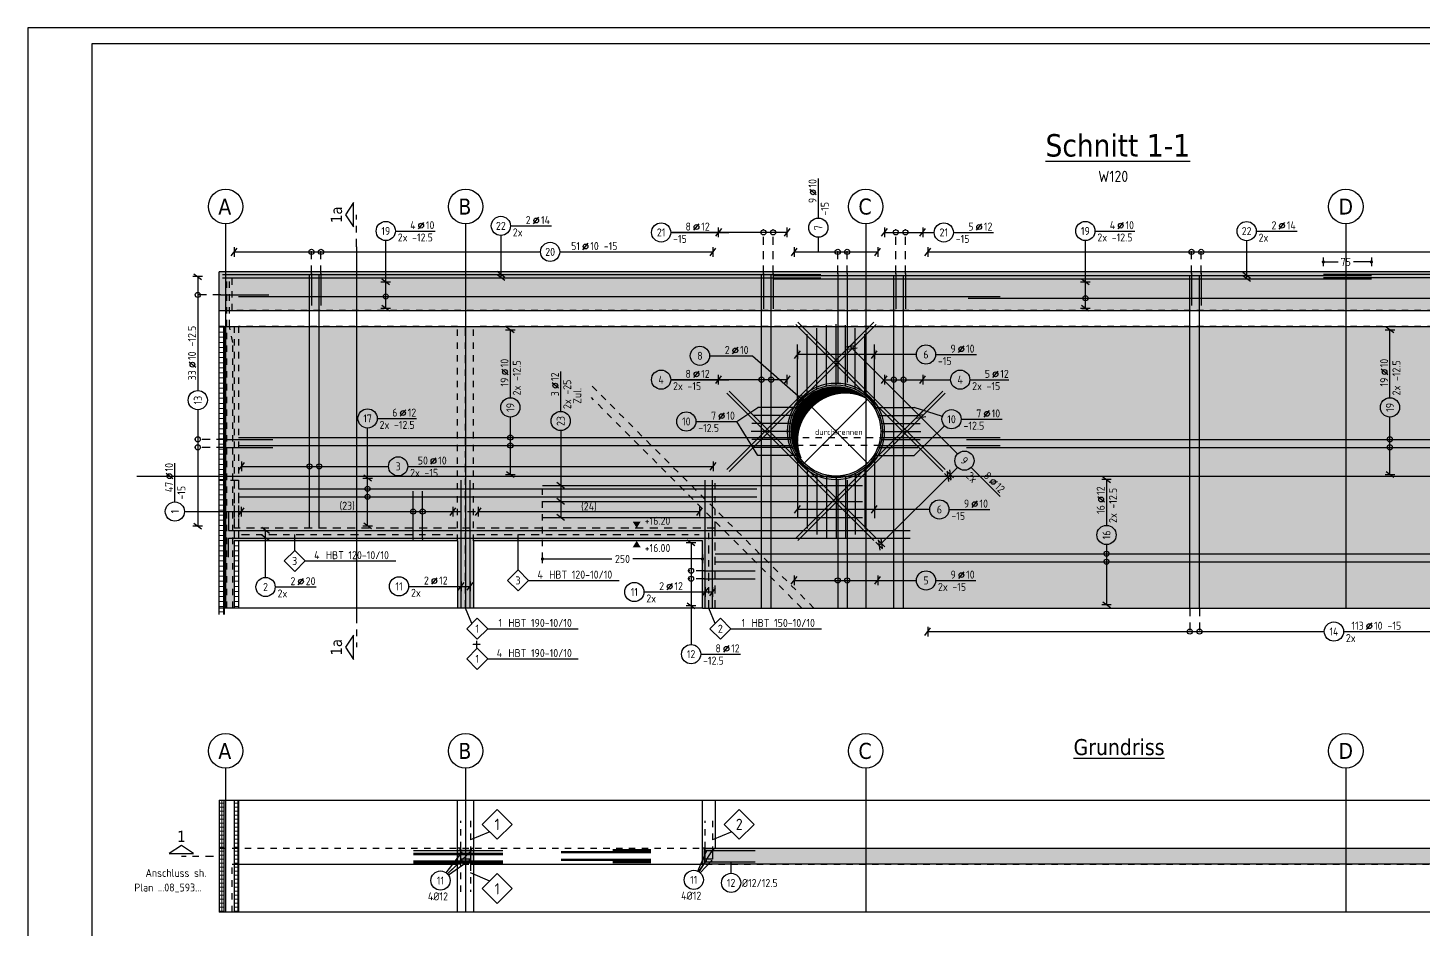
# Model space of a CAD drawing. Extents: x -10 to 76.6, y -8.8 to 49.1.
# Drawn here: x 0 to 21.8, y 27.98 to 42.05 of the extents above; entities that cross this region are included whole.
import ezdxf
from ezdxf.enums import TextEntityAlignment as Align

# ---------------------------------------------------------------- set-up
doc = ezdxf.new("R2010")
doc.units = 0
doc.header["$LTSCALE"] = 0.5
for name, pattern in [('AUSGEZOGEN', [1000.01, 1000, 0.01]), ('DASHDOTSMALL', [1.05, 0.5, -0.25, 0.05, -0.25]), ('DOT', [0.175, 0.05, -0.125]), ('HIDDEN', [0.375, 0.25, -0.125]), ('HIDDEN2', [0.187, 0.125, -0.062]), ('PUNKT', [0.175, 0.05, -0.125]), ('STRICHPUNKT2', [0.55, 0.25, -0.125, 0.05, -0.125]), ('VERDECKT', [0.375, 0.25, -0.125])]:
    doc.linetypes.add(name, pattern=pattern)
for name, color, linetype in [('ACHSEN', 7, 'Continuous'), ('AFU', 7, 'Continuous'), ('BETON', 7, 'Continuous'), ('DRUEBER', 7, 'Continuous'), ('grau_dunkel', 7, 'Continuous'), ('grau_hell', 7, 'Continuous'), ('grau_mittel', 7, 'Continuous'), ('HBT', 7, 'Continuous'), ('HILFE', 7, 'Continuous'), ('koten', 7, 'Continuous'), ('MASSE', 7, 'Continuous'), ('OBJEKT', 7, 'Continuous'), ('RAHMEN', 7, 'Continuous'), ('RND', 7, 'Continuous'), ('SCHATTEN', 7, 'Continuous'), ('SCHNITTE', 7, 'Continuous'), ('SFP_Achsen', 7, 'Continuous'), ('TEXT', 7, 'Continuous'), ('VERDECKT', 7, 'Continuous')]:
    doc.layers.add(name, color=color, linetype=linetype)
doc.layers.add('NOPLOT', color=7, linetype='Continuous', plot=False)
doc.layers.add('zila_01_rb_02_stb-fertig_05_schraff', color=144, linetype='Continuous', lineweight=9)
doc.styles.add('helv', font='tahoma.ttf')
doc.styles.add('txt', font='isocp.shx')
doc.linetypes.add('AFU_50K', pattern='A,0.15,["/",Standard,S=0.2,R=0,X=-0.01,Y=-0.1],0.07,["/",Standard,S=0.2,R=0,X=-0.01,Y=-0.1],0.15', length=0.37)
doc.linetypes.add('AFU_50L', pattern='A,0.75,["/",Standard,S=0.2,R=0,X=-0.01,Y=-0.1],0.07,["/",Standard,S=0.2,R=0,X=-0.01,Y=-0.1],0.75', length=1.57)
doc.dimstyles.new('DOT_I', dxfattribs={"dimscale": 0.5, "dimtxt": 0.25, "dimasz": 0.25, "dimexe": 0.1, "dimexo": 0.3, "dimgap": 0.1, "dimtad": 1, "dimdec": 3, "dimzin": 3, "dimtxsty": 'txt', "dimblk": 'DOT', "dimblk1": 'DOT', "dimblk2": 'DOT', "dimsah": 1, "dimcen": 0.1, "dimse1": 1, "dimse2": 1, "dimazin": 0, "dimtfac": 1, "dimtdec": 4, "dimtix": 1, "dimtmove": 2, "dimatfit": 3, "dimfxl": 0, "dimtvp": 1, "dimtolj": 1, "dimtzin": 0, "dimarcsym": 0})
pattern_1 = [(0, (-75.5257, -4.771756), (2e-17, 0.079375), []), (90, (-75.5257, -4.771756), (-0.079375, 3e-17), [])]

# ---------------------------------------------------------------- blocks, each defined once
blk = doc.blocks.new('DINA0')
at = {"layer": 'RAHMEN'}
for p, q in [((0, 84.1), (0, 0)), ((118.9, 84.1), (0, 84.1))]:
    blk.add_line(p, q, dxfattribs=at)
at = {"layer": 'RAHMEN', "color": 5}
for p, q in [((118.4, 83.6), (2, 83.6)), ((2, 83.6), (2, 0.5))]:
    blk.add_line(p, q, dxfattribs=at)
blk = doc.blocks.new('okrd_o')
at = {"layer": 'koten', "color": 7, "linetype": 'Continuous'}
blk.add_solid([(-0.125, 0.202), (0.125, 0.202), (0, 0)], dxfattribs=at)
at = {"layer": 'koten', "style": 'txt'}
blk.add_attdef('OKRD', (0.25, 0.1), '', height=0.25, dxfattribs=at)
blk = doc.blocks.new('okrd_u')
at = {"layer": 'koten', "color": 7, "linetype": 'Continuous'}
blk.add_solid([(-0.125, -0.202), (0.125, -0.202), (0, 0)], dxfattribs=at)
at = {"layer": 'koten', "style": 'txt'}
blk.add_attdef('OKRD', (0.25, -0.35), '', height=0.25, dxfattribs=at)
blk = doc.blocks.new('SCHN-2')
at = {"layer": 'SCHNITTE', "color": 6, "linetype": 'Continuous'}
blk.add_lwpolyline([(0.378, 0.088), (0, 0.34), (-0.378, 0.088)], close=True, dxfattribs=at)
at = {"layer": 'SCHNITTE', "color": 1, "linetype": 'DASHDOTSMALL', "style": 'helv'}
blk.add_attdef('SCHN-2', text='', height=0.35, dxfattribs=at).set_placement((0, 0.45), align=Align.CENTER)
blk = doc.blocks.new('HBT_LEI')
at = {"layer": 'HBT', "color": 7, "linetype": 'Continuous'}
blk.add_lwpolyline([(-0.33, 0), (0, 0.33), (0.33, 0), (0, -0.33)], close=True, dxfattribs=at)
at = {"layer": 'HBT', "color": 7, "linetype": 'Continuous', "style": 'txt'}
blk.add_attdef('POSH', text='', height=0.25, dxfattribs=at).set_placement((0, -0.126), align=Align.CENTER)
blk.add_attdef('STKH', text='', height=0.25, dxfattribs=at).set_placement((0.776, 0.055), align=Align.RIGHT)
at = {"layer": 'HBT', "style": 'txt'}
for tag, p in [('ARTH', (0.973, 0.055)), ('TEXTH', (0.415, -0.309))]:
    blk.add_attdef(tag, p, '', height=0.25, dxfattribs=at)
blk = doc.blocks.new('RND_LEI')
at = {"layer": 'RND', "color": 7, "linetype": 'Continuous'}
blk.add_line((1.022, 0.066), (1.19, 0.27), dxfattribs=at)
for centre, radius in [((0, 0), 0.3), ((1.106, 0.168), 0.075)]:
    blk.add_circle(centre, radius, dxfattribs=at)
at = {"layer": 'RND', "color": 7, "linetype": 'Continuous', "style": 'txt'}
blk.add_attdef('POSL', text='', height=0.25, dxfattribs=at).set_placement((0, 0), align=Align.MIDDLE)
blk.add_attdef('ANZ', text='', height=0.25, dxfattribs=at).set_placement((0.931, 0.057), align=Align.RIGHT)
for tag, p in [('DUM', (1.253, 0.057)), ('ABSTD', (1.674, 0.057)), ('POSTXT', (0.374, -0.327))]:
    blk.add_attdef(tag, p, '', height=0.25, dxfattribs=at)
blk = doc.blocks.new('lei_gre')
at = {"layer": 'RND', "color": 7, "linetype": 'Continuous'}
for p, q in [((-0.09, -0.12), (0.09, 0.12)), ((0, 0.15), (0, -0.15))]:
    blk.add_line(p, q, dxfattribs=at)
blk = doc.blocks.new('RND_HIN')
at = {"layer": 'RND', "color": 7, "linetype": 'Continuous'}
blk.add_circle((0, 0), 0.3, dxfattribs=at)
at = {"layer": 'RND', "color": 7, "linetype": 'Continuous', "style": 'txt'}
blk.add_attdef('POSI', text='', height=0.25, dxfattribs=at).set_placement((0, 0), align=Align.MIDDLE)
blk = doc.blocks.new('DOT')
at = {"layer": 'MASSE', "color": 7, "linetype": 'Continuous'}
for p, q in [((0, 0), (-1, 0)), ((0, 0.54), (0, -0.54))]:
    blk.add_line(p, q, dxfattribs=at)
at = {"layer": 'MASSE', "color": 7, "linetype": 'Continuous', "const_width": 0.2}
blk.add_lwpolyline([(-0.1, 0, 1), (0.1, 0, 1)], format="xyb", close=True, dxfattribs=at)
blk = doc.blocks.new('*D36')
at = {"layer": 'Defpoints', "color": 0, "linetype": 'AUSGEZOGEN', "transparency": 16777216}
for p in [(20.239, 38.395), (20.239, 38.395), (20.989, 38.395)]:
    blk.add_point(p, dxfattribs=at)
at = {"layer": 'MASSE', "color": 0, "linetype": 'AUSGEZOGEN', "lineweight": -2, "transparency": 16777216}
for p, q in [((20.364, 38.395), (20.468, 38.395)), ((20.864, 38.395), (20.71, 38.395))]:
    blk.add_line(p, q, dxfattribs=at)
at = {"layer": 'MASSE', "color": 0, "linetype": 'AUSGEZOGEN', "lineweight": -2, "transparency": 16777216, "xscale": 0.125, "yscale": 0.125, "zscale": 0.125, "rotation": 180}
blk.add_blockref('DOT', (20.239, 38.395), dxfattribs=at)
at = {"layer": 'MASSE', "color": 0, "linetype": 'AUSGEZOGEN', "lineweight": -2, "transparency": 16777216, "xscale": 0.125, "yscale": 0.125, "zscale": 0.125}
blk.add_blockref('DOT', (20.989, 38.395), dxfattribs=at)
at = {"layer": 'MASSE', "color": 0, "linetype": 'AUSGEZOGEN', "transparency": 16777216, "insert": (20.589, 38.395), "char_height": 0.125, "attachment_point": 5, "style": 'txt'}
blk.add_mtext('\\A1;75', dxfattribs=at)
blk = doc.blocks.new('*D39')
at = {"layer": 'Defpoints', "color": 0, "linetype": 'AUSGEZOGEN', "transparency": 16777216}
for p in [(8.039, 33.756), (8.039, 33.756), (10.539, 33.756)]:
    blk.add_point(p, dxfattribs=at)
at = {"layer": 'MASSE', "color": 0, "linetype": 'AUSGEZOGEN', "lineweight": -2, "transparency": 16777216}
for p, q in [((8.164, 33.756), (9.125, 33.756)), ((10.414, 33.756), (9.453, 33.756))]:
    blk.add_line(p, q, dxfattribs=at)
at = {"layer": 'MASSE', "color": 0, "linetype": 'AUSGEZOGEN', "lineweight": -2, "transparency": 16777216, "xscale": 0.125, "yscale": 0.125, "zscale": 0.125, "rotation": 180}
blk.add_blockref('DOT', (8.039, 33.756), dxfattribs=at)
at = {"layer": 'MASSE', "color": 0, "linetype": 'AUSGEZOGEN', "lineweight": -2, "transparency": 16777216, "xscale": 0.125, "yscale": 0.125, "zscale": 0.125}
blk.add_blockref('DOT', (10.539, 33.756), dxfattribs=at)
at = {"layer": 'MASSE', "color": 0, "linetype": 'AUSGEZOGEN', "transparency": 16777216, "insert": (9.289, 33.756), "char_height": 0.125, "attachment_point": 5, "style": 'txt'}
blk.add_mtext('\\A1;250', dxfattribs=at)

msp = doc.modelspace()

# ---------------------------------------------------------------- hatches: boundary and pattern name
at = {"layer": 'grau_dunkel'}
h = msp.add_hatch(color=21, dxfattribs=at)
h.paths.add_polyline_path([(34.189, 34.239), (34.189, 32.989), (34.389, 32.989), (34.389, 34.039), (36.889, 34.039), (36.889, 34.239)])
h.paths.add_polyline_path([(38.214, 34.239), (37.964, 34.239), (37.964, 34.039), (37.964, 32.989), (38.214, 32.989)])
h.paths.add_polyline_path([(38.214, 37.389), (37.964, 37.389), (37.964, 34.239), (38.214, 34.239)])
h.paths.add_polyline_path([(37.964, 37.639), (38.214, 37.639), (38.214, 38.239), (37.964, 38.239)])
h.paths.add_polyline_path([(6.964, 37.389), (6.714, 37.389), (6.714, 34.239), (6.964, 34.239)])
h.paths.add_polyline_path([(8.039, 34.039), (8.039, 34.239), (6.964, 34.239), (6.964, 34.039)])
h.paths.add_polyline_path([(6.964, 34.039), (6.964, 34.239), (6.714, 34.239), (6.714, 34.039), (6.714, 32.989), (6.964, 32.989)])
h.paths.add_polyline_path([(6.714, 34.039), (6.714, 34.239), (3.289, 34.239), (3.289, 34.039)])
h.paths.add_polyline_path([(10.539, 34.039), (10.539, 32.989), (10.739, 32.989), (10.739, 34.239), (8.039, 34.239), (8.039, 34.039)])
h.paths.add_polyline_path([(3.289, 34.239), (3.224, 34.239), (3.224, 34.039), (3.289, 34.039)])
h.paths.add_polyline_path([(3.224, 34.239), (3.289, 34.239), (3.289, 34.979), (3.224, 34.979)])
h.paths.add_polyline_path([(3.224, 34.979), (3.064, 34.979), (3.064, 32.989), (3.224, 32.989), (3.224, 34.039)])
h.paths.add_polyline_path([(3.224, 37.389), (3.064, 37.389), (3.064, 34.979), (3.224, 34.979)])
h.paths.add_polyline_path([(3.289, 37.389), (3.224, 37.389), (3.224, 34.979), (3.289, 34.979)])
h.paths.add_polyline_path([(2.989, 37.639), (3.189, 37.639), (3.189, 38.239), (2.989, 38.239)])
h.paths.add_polyline_path([(36.889, 34.239), (36.889, 34.039), (37.964, 34.039), (37.964, 34.239)])
at = {"layer": 'grau_hell'}
h = msp.add_hatch(color=9, dxfattribs=at)
h.paths.add_polyline_path([(6.964, 37.389), (6.964, 34.239), (10.739, 34.239), (10.739, 32.989), (34.189, 32.989), (34.189, 34.239), (37.964, 34.239), (37.964, 37.389)])
h.paths.add_polyline_path([(13.324, 35.749, 1), (11.924, 35.749, 1)], flags=16)
h.paths.add_polyline_path([(33.004, 35.749, 1), (31.604, 35.749, 1)], flags=16)
h.paths.add_polyline_path([(6.714, 34.239), (6.714, 37.389), (3.289, 37.389), (3.289, 34.239)])
h.paths.add_polyline_path([(37.964, 37.639), (37.964, 38.239), (3.189, 38.239), (3.189, 37.639)])
at = {"layer": 'grau_mittel'}
h = msp.add_hatch(color=61, dxfattribs=at)
h.paths.add_polyline_path([(6.932, 29.017), (6.932, 28.987), (6.964, 28.987), (6.964, 29.237), (6.932, 29.237), (6.932, 29.207), (6.746, 29.207), (6.746, 29.237), (6.714, 29.237), (6.714, 28.987), (6.746, 28.987), (6.746, 29.017)])
h.paths.add_polyline_path([(34.364, 29.237), (34.364, 29.207), (34.214, 29.207), (34.214, 29.237), (10.714, 29.237), (10.714, 29.207), (10.564, 29.207), (10.564, 29.237), (10.539, 29.237), (10.539, 28.987), (34.389, 28.987), (34.389, 29.237)])
at = {"layer": 'zila_01_rb_02_stb-fertig_05_schraff', "linetype": 'HIDDEN'}
h = msp.add_hatch(dxfattribs=at)
h.set_pattern_fill('ANSI37', color=102, scale=0.025, angle=-45)
h.set_pattern_definition(pattern_1)
h.paths.add_polyline_path([(3.064, 37.389), (2.989, 37.389), (2.989, 34.979), (3.064, 34.979)])
h.paths.add_polyline_path([(3.064, 34.979), (2.989, 34.979), (2.989, 32.989), (3.064, 32.989)])
at = {"layer": 'zila_01_rb_02_stb-fertig_05_schraff', "linetype": 'AUSGEZOGEN'}
h = msp.add_hatch(dxfattribs=at)
h.set_pattern_fill('ANSI37', color=102, scale=0.025, angle=-45)
h.set_pattern_definition(pattern_1)
h.paths.add_polyline_path([(3.064, 32.989), (2.989, 32.989), (2.989, 32.889), (3.064, 32.889)])
h.paths.add_polyline_path([(3.289, 34.039), (3.224, 34.039), (3.224, 32.989), (3.289, 32.989)])
h = msp.add_hatch(dxfattribs=at)
h.set_pattern_fill('ANSI37', color=102, scale=0.5, angle=-45)
h.set_pattern_definition([(0, (-75.59596, -26.93131), (1e-17, 0.0625), []), (90, (-75.59596, -26.93131), (-0.0625, 2e-17), [])])
h.paths.add_polyline_path([(3.064, 29.987), (2.989, 29.987), (2.989, 28.237), (3.064, 28.237)])
h.paths.add_polyline_path([(3.289, 29.987), (3.224, 29.987), (3.224, 28.237), (3.289, 28.237)])

# ---------------------------------------------------------------- linework, layer by layer
at = {"layer": 'ACHSEN', "color": 140, "linetype": 'AUSGEZOGEN'}
for p, q in [((3.089, 38.989), (3.089, 32.989)), ((6.839, 38.989), (6.839, 32.989)), ((13.089, 38.989), (13.089, 32.989)), ((20.589, 38.989), (20.589, 32.989)), ((3.089, 30.487), (3.089, 28.237)), ((6.839, 30.487), (6.839, 28.237)), ((13.089, 30.487), (13.089, 28.237)), ((20.589, 30.487), (20.589, 28.237))]:
    msp.add_line(p, q, dxfattribs=at)
at = {"layer": 'AFU', "color": 8, "linetype": 'AFU_50L'}
for p, q in [((2.989, 37.639), (38.214, 37.639)), ((3.064, 37.389), (38.214, 37.389)), ((10.539, 32.989), (34.389, 32.989))]:
    msp.add_line(p, q, dxfattribs=at)
at = {"layer": 'AFU', "color": 8, "linetype": 'AFU_50K'}
for p, q in [((3.224, 32.989), (3.064, 32.989)), ((6.964, 32.989), (6.714, 32.989))]:
    msp.add_line(p, q, dxfattribs=at)
at = {"layer": 'BETON', "color": 6, "linetype": 'AUSGEZOGEN'}
for p, q in [((38.214, 38.239), (2.989, 38.239)), ((2.989, 32.989), (2.989, 38.239)), ((3.064, 37.389), (2.989, 37.389)), ((3.064, 37.389), (3.064, 32.889)), ((6.714, 34.039), (3.224, 34.039)), ((3.224, 34.039), (3.224, 32.989)), ((3.289, 34.039), (3.289, 32.989)), ((6.714, 34.039), (6.714, 32.989)), ((10.539, 34.039), (6.964, 34.039)), ((6.964, 34.039), (6.964, 32.989)), ((10.539, 32.989), (10.539, 34.039)), ((3.064, 32.989), (2.989, 32.989)), ((2.989, 32.889), (2.989, 32.989)), ((6.714, 32.989), (3.224, 32.989)), ((10.539, 32.989), (6.964, 32.989))]:
    msp.add_line(p, q, dxfattribs=at)
at = {"layer": 'BETON', "color": 6, "linetype": 'AUSGEZOGEN', "lineweight": -2}
msp.add_line((3.289, 29.987), (3.289, 28.237), dxfattribs=at)
for points in [[(2.989, 29.987), (2.989, 28.237)], [(3.064, 28.237), (3.064, 29.987)], [(3.224, 29.987), (3.224, 28.237)], [(6.714, 28.237), (6.714, 29.987)], [(6.964, 29.987), (6.964, 28.237)], [(34.389, 29.987), (34.389, 28.987), (10.539, 28.987), (10.539, 29.987)], [(10.739, 29.987), (10.739, 29.237), (34.189, 29.237), (34.189, 29.987)]]:
    msp.add_lwpolyline(points, dxfattribs=at)
at = {"layer": 'BETON', "color": 6, "linetype": 'AUSGEZOGEN'}
msp.add_circle((12.624, 35.749), 0.7, dxfattribs=at)
at = {"layer": 'DRUEBER', "color": 7, "linetype": 'DOT'}
for p, q in [((3.189, 37.639), (3.189, 38.239)), ((6.714, 37.389), (3.289, 37.389))]:
    msp.add_line(p, q, dxfattribs=at)
at = {"layer": 'DRUEBER', "color": 7, "linetype": 'PUNKT'}
for p, q in [((37.964, 37.639), (3.189, 37.639)), ((3.224, 37.389), (3.224, 34.039)), ((3.224, 37.389), (3.289, 37.389)), ((3.289, 37.389), (3.289, 34.039)), ((6.714, 34.039), (6.714, 37.389)), ((37.964, 37.389), (6.964, 37.389)), ((6.964, 34.039), (6.964, 37.389))]:
    msp.add_line(p, q, dxfattribs=at)
at = {"layer": 'DRUEBER', "color": 102, "linetype": 'PUNKT', "lineweight": -2}
for points in [[(3.189, 28.987), (37.964, 28.987), (37.964, 28.237)], [(3.189, 28.237), (3.189, 28.987)]]:
    msp.add_lwpolyline(points, dxfattribs=at)
at = {"layer": 'HBT', "color": 6, "linetype": 'STRICHPUNKT2'}
for p, q in [((6.839, 32.989), (6.839, 37.389)), ((6.839, 32.989), (6.839, 34.239)), ((10.638, 32.989), (10.638, 34.239)), ((3.339, 34.138), (6.664, 34.138)), ((7.014, 34.138), (10.489, 34.138))]:
    msp.add_line(p, q, dxfattribs=at)
at = {"layer": 'HBT', "color": 7, "linetype": 'AUSGEZOGEN'}
for p, q in [((4.168, 33.89), (4.168, 34.138)), ((7.657, 33.586), (7.657, 34.138)), ((4.333, 33.725), (5.746, 33.725)), ((7.822, 33.421), (9.235, 33.421)), ((6.937, 32.75), (6.839, 32.989)), ((10.736, 32.75), (10.638, 32.989)), ((7.185, 32.667), (8.598, 32.667)), ((10.983, 32.667), (12.396, 32.667)), ((7.185, 32.196), (8.598, 32.196))]:
    msp.add_line(p, q, dxfattribs=at)
at = {"layer": 'HBT', "color": 102, "linetype": 'AUSGEZOGEN'}
for p, q in [((6.746, 29.237), (6.714, 29.237)), ((6.932, 29.237), (6.964, 29.237)), ((10.564, 29.237), (10.539, 29.237)), ((10.714, 29.237), (10.739, 29.237)), ((6.746, 28.987), (6.714, 28.987)), ((6.932, 28.987), (6.964, 28.987))]:
    msp.add_line(p, q, dxfattribs=at)
at = {"layer": 'HBT', "color": 1, "linetype": 'HIDDEN2'}
for points in [[(6.762, 29.207), (6.762, 29.237), (6.762, 29.667)], [(6.916, 29.667), (6.916, 29.237), (6.916, 29.207)], [(10.58, 29.207), (10.58, 29.237), (10.58, 29.667)], [(10.698, 29.667), (10.698, 29.237), (10.698, 29.207)], [(6.762, 28.557), (6.762, 28.987), (6.762, 29.017)], [(6.916, 29.017), (6.916, 28.987), (6.916, 28.557)]]:
    msp.add_lwpolyline(points, dxfattribs=at)
at = {"layer": 'HBT', "color": 1, "linetype": 'Continuous'}
for points in [[(7.098, 29.611), (7.331, 29.844), (7.565, 29.611), (7.331, 29.378)], [(10.88, 29.611), (11.113, 29.844), (11.347, 29.611), (11.113, 29.378)], [(7.098, 28.61), (7.331, 28.376), (7.565, 28.61), (7.331, 28.843)]]:
    msp.add_lwpolyline(points, close=True, dxfattribs=at)
at = {"layer": 'HBT', "color": 102, "linetype": 'AUSGEZOGEN'}
for points in [[(6.746, 29.237), (6.746, 29.207), (6.932, 29.207), (6.932, 29.237)], [(10.564, 29.237), (10.564, 29.207), (10.714, 29.207), (10.714, 29.237)], [(6.932, 28.987), (6.932, 29.017), (6.746, 29.017), (6.746, 28.987)]]:
    msp.add_lwpolyline(points, dxfattribs=at)
at = {"layer": 'HBT', "color": 1, "linetype": 'AUSGEZOGEN'}
for points in [[(6.916, 29.207), (6.916, 29.067), (6.762, 29.067), (6.762, 29.207)], [(6.762, 29.017), (6.762, 29.157), (6.916, 29.157), (6.916, 29.017)], [(10.698, 29.207), (10.698, 29.067), (10.58, 29.067), (10.58, 29.207)]]:
    msp.add_lwpolyline(points, dxfattribs=at)
at = {"layer": 'HILFE', "color": 102, "linetype": 'DOT'}
for p, q in [((8.039, 33.756), (8.039, 34.903)), ((10.739, 34.239), (10.739, 35.02))]:
    msp.add_line(p, q, dxfattribs=at)
at = {"layer": 'HILFE', "color": 102, "linetype": 'AUSGEZOGEN'}
for p, q in [((7.215, 29.494), (6.916, 29.367)), ((10.997, 29.494), (10.698, 29.367)), ((7.215, 28.726), (6.916, 28.854))]:
    msp.add_line(p, q, dxfattribs=at)
at = {"layer": 'NOPLOT', "color": 191, "linetype": 'AUSGEZOGEN'}
for p, q in [((5.132, 38.632), (5.132, 32.877)), ((12.129, 35.254), (13.119, 36.244)), ((12.129, 36.244), (13.119, 35.254)), ((1.704, 35.049), (39.37, 35.049)), ((2.989, 29.987), (38.214, 29.987)), ((6.025, 29.202), (7.422, 29.202)), ((6.025, 29.162), (7.422, 29.162)), ((6.025, 29.142), (7.422, 29.142)), ((6.025, 29.042), (7.422, 29.042)), ((6.025, 29.022), (7.422, 29.022)), ((6.025, 29.012), (7.422, 29.012)), ((38.214, 28.237), (2.989, 28.237))]:
    msp.add_line(p, q, dxfattribs=at)
at = {"layer": 'NOPLOT', "color": 191, "linetype": 'Continuous'}
for p, q in [((9.73, 29.212), (9.14, 29.212)), ((9.73, 29.18), (8.329, 29.18)), ((9.73, 29.164), (8.329, 29.164)), ((9.73, 29.06), (8.329, 29.06)), ((9.73, 29.044), (8.329, 29.044)), ((9.73, 29.2), (9.14, 29.2)), ((9.73, 29.024), (9.14, 29.024)), ((9.73, 29.012), (9.14, 29.012))]:
    msp.add_line(p, q, dxfattribs=at)
msp.add_circle((12.624, 35.749), 0.725, dxfattribs=at)
at = {"layer": 'OBJEKT', "color": 7, "linetype": 'HIDDEN2'}
msp.add_line((2.989, 29.237), (10.739, 29.237), dxfattribs=at)
at = {"layer": 'OBJEKT', "color": 7, "linetype": 'AUSGEZOGEN'}
for p, q in [((3.289, 28.987), (6.714, 28.987)), ((6.964, 28.987), (10.539, 28.987))]:
    msp.add_line(p, q, dxfattribs=at)
at = {"layer": 'RND', "color": 7, "linetype": 'AUSGEZOGEN'}
for p, q in [((12.349, 39.08), (12.349, 39.699)), ((5.741, 38.878), (6.364, 38.878)), ((7.539, 38.958), (8.179, 38.958)), ((10.789, 38.856), (10.043, 38.856)), ((10.043, 38.856), (10.949, 38.856)), ((11.86, 38.856), (10.789, 38.856)), ((13.383, 38.856), (13.979, 38.856)), ((13.979, 38.856), (14.159, 38.856)), ((14.459, 38.856), (15.087, 38.856)), ((16.671, 38.878), (17.294, 38.878)), ((19.19, 38.876), (19.83, 38.876)), ((5.591, 38.083), (5.591, 38.728)), ((12.349, 38.552), (12.349, 38.78)), ((16.521, 38.083), (16.521, 38.728)), ((3.222, 38.552), (8.009, 38.552)), ((8.309, 38.552), (10.702, 38.552)), ((11.973, 38.552), (13.277, 38.552)), ((14.06, 38.552), (25.925, 38.552)), ((2.654, 38.166), (2.654, 36.387)), ((5.591, 37.671), (5.591, 38.083)), ((16.521, 37.671), (16.521, 38.083)), ((7.537, 36.273), (7.537, 37.332)), ((21.279, 36.273), (21.279, 37.332)), ((10.649, 36.929), (11.321, 36.929)), ((14.18, 36.949), (14.82, 36.949)), ((8.324, 36.06), (8.324, 36.682)), ((10.788, 36.556), (10.042, 36.556)), ((10.042, 36.556), (10.949, 36.556)), ((11.86, 36.556), (10.788, 36.556)), ((13.38, 36.556), (13.98, 36.556)), ((13.98, 36.556), (14.415, 36.556)), ((14.715, 36.556), (15.325, 36.556)), ((2.654, 36.087), (2.654, 34.27)), ((7.537, 35.073), (7.537, 35.973)), ((21.279, 35.073), (21.279, 35.973)), ((5.307, 35.018), (5.307, 35.801)), ((5.457, 35.951), (6.07, 35.951)), ((10.436, 35.903), (11.076, 35.903)), ((14.58, 35.938), (15.22, 35.938)), ((2.296, 34.646), (2.296, 35.252)), ((3.339, 35.202), (5.634, 35.202)), ((5.934, 35.202), (10.706, 35.202)), ((14.737, 35.185), (15.189, 34.733)), ((5.307, 34.272), (5.307, 35.018)), ((16.851, 34.995), (16.851, 34.281)), ((2.446, 34.496), (3.334, 34.496)), ((3.334, 34.496), (6.641, 34.496)), ((7.036, 34.496), (10.494, 34.496)), ((14.39, 34.529), (15.03, 34.529)), ((10.361, 34.009), (10.361, 33.026)), ((16.851, 33.981), (16.851, 33.041)), ((11.971, 33.42), (13.276, 33.42)), ((13.276, 33.42), (13.881, 33.42)), ((14.181, 33.42), (14.809, 33.42)), ((3.863, 33.318), (4.503, 33.318)), ((5.948, 33.328), (6.588, 33.328)), ((9.624, 33.24), (10.264, 33.24)), ((10.361, 33.026), (10.361, 32.419)), ((14.058, 32.622), (20.254, 32.622)), ((20.554, 32.622), (30.875, 32.622)), ((10.511, 32.269), (11.131, 32.269))]:
    msp.add_line(p, q, dxfattribs=at)
at = {"layer": 'RND', "color": 102, "linetype": 'AUSGEZOGEN'}
for p, q in [((7.389, 38.808), (7.389, 38.149)), ((19.04, 38.726), (19.04, 38.133)), ((14.525, 35.397), (12.843, 37.079)), ((11.321, 36.929), (12.076, 36.268)), ((13.88, 36.949), (12.024, 36.949)), ((11.076, 35.903), (11.403, 36.124)), ((14.287, 35.983), (13.844, 36.124)), ((8.324, 35.76), (8.324, 34.403)), ((11.403, 35.374), (11.076, 35.903)), ((14.322, 35.834), (13.844, 35.374)), ((14.525, 35.185), (13.298, 33.965)), ((14.09, 34.529), (12.024, 34.529)), ((3.713, 33.468), (3.713, 34.201)), ((6.588, 33.328), (6.909, 33.328)), ((10.264, 33.24), (10.698, 33.24)), ((6.537, 28.853), (6.778, 29.172)), ((6.554, 28.838), (6.899, 29.172)), ((6.555, 28.837), (6.778, 29.052)), ((6.569, 28.82), (6.899, 29.052)), ((10.464, 28.881), (10.597, 29.183)), ((10.484, 28.871), (10.681, 29.183)), ((10.485, 28.87), (10.597, 29.043)), ((10.505, 28.854), (10.681, 29.043)), ((10.986, 28.847), (10.986, 29.027))]:
    msp.add_line(p, q, dxfattribs=at)
at = {"layer": 'RND', "color": 102, "linetype": 'VERDECKT'}
for p, q in [((11.491, 38.214), (11.491, 38.906)), ((11.641, 38.214), (11.641, 38.906)), ((13.559, 38.214), (13.559, 38.906)), ((13.709, 38.214), (13.709, 38.906)), ((4.429, 38.214), (4.429, 38.602)), ((4.579, 38.214), (4.579, 38.602)), ((12.651, 38.214), (12.651, 38.602)), ((12.801, 38.214), (12.801, 38.602)), ((18.18, 38.214), (18.18, 38.602)), ((18.33, 38.214), (18.33, 38.602)), ((3.014, 37.879), (2.604, 37.879)), ((3.074, 35.624), (2.604, 35.624)), ((3.074, 35.499), (2.604, 35.499)), ((10.564, 33.571), (10.311, 33.571)), ((10.564, 33.446), (10.311, 33.446)), ((18.152, 32.989), (18.152, 32.572)), ((18.302, 32.989), (18.302, 32.572))]:
    msp.add_line(p, q, dxfattribs=at)
at = {"layer": 'RND', "color": 7, "linetype": 'VERDECKT'}
msp.add_line((6.641, 34.496), (7.036, 34.496), dxfattribs=at)
at = {"layer": 'RND', "color": 1, "linetype": 'AUSGEZOGEN'}
for points in [[(3.039, 38.199), (12.389, 38.199)], [(3.039, 38.149), (12.389, 38.149)], [(4.401, 34.239), (4.401, 38.189)], [(4.429, 38.214), (4.429, 37.714)], [(4.551, 34.239), (4.551, 38.189)], [(4.579, 38.214), (4.579, 37.714)], [(11.463, 32.989), (11.463, 38.189)], [(11.491, 38.214), (11.491, 37.664)], [(11.613, 32.989), (11.613, 38.189)], [(11.639, 38.183), (20.989, 38.183)], [(11.641, 38.214), (11.641, 37.664)], [(12.651, 38.214), (12.651, 36.514)], [(12.801, 38.214), (12.801, 36.514)], [(13.53, 32.989), (13.53, 38.189)], [(13.559, 38.214), (13.559, 37.664)], [(13.68, 32.989), (13.68, 38.189)], [(13.709, 38.214), (13.709, 37.664)], [(18.152, 32.989), (18.152, 38.189)], [(18.18, 38.214), (18.18, 37.714)], [(18.302, 32.989), (18.302, 38.189)], [(18.33, 38.214), (18.33, 37.714)], [(29.589, 38.199), (20.239, 38.199)], [(29.589, 38.149), (20.239, 38.149)], [(11.639, 38.133), (20.989, 38.133)], [(3.014, 37.879), (3.764, 37.879)], [(3.289, 37.855), (15.189, 37.855)], [(14.689, 37.828), (26.589, 37.828)], [(10.92, 35.155), (13.218, 37.453)], [(10.955, 35.12), (13.253, 37.418)], [(11.995, 37.418), (14.293, 35.12)], [(12.03, 37.453), (14.328, 35.155)], [(12.324, 36.409), (12.324, 37.359)], [(12.474, 36.458), (12.474, 37.408)], [(12.625, 36.474), (12.625, 37.424)], [(12.774, 36.458), (12.774, 37.408)], [(12.924, 36.409), (12.924, 37.359)], [(12.024, 36.157), (12.024, 37.107)], [(12.174, 36.318), (12.174, 37.268)], [(13.074, 36.317), (13.074, 37.267)], [(13.224, 36.155), (13.224, 37.105)], [(10.92, 36.343), (13.218, 34.045)], [(10.955, 36.378), (13.253, 34.08)], [(11.995, 34.08), (14.293, 36.378)], [(12.03, 34.045), (14.328, 36.343)], [(11.943, 35.999), (11.343, 35.999)], [(12.003, 36.124), (11.403, 36.124)], [(13.244, 36.124), (13.844, 36.124)], [(13.304, 35.999), (13.904, 35.999)], [(11.899, 35.749), (11.299, 35.749)], [(11.91, 35.874), (11.31, 35.874)], [(13.338, 35.874), (13.938, 35.874)], [(13.349, 35.749), (13.949, 35.749)], [(3.074, 35.624), (3.824, 35.624)], [(3.289, 35.651), (11.906, 35.651)], [(11.91, 35.624), (11.31, 35.624)], [(13.338, 35.624), (13.938, 35.624)], [(13.342, 35.651), (15.189, 35.651)], [(14.664, 35.624), (26.564, 35.624)], [(3.074, 35.499), (3.824, 35.499)], [(3.289, 35.526), (11.934, 35.526)], [(11.943, 35.499), (11.343, 35.499)], [(12.003, 35.374), (11.403, 35.374)], [(12.024, 35.341), (12.024, 34.391)], [(13.224, 35.343), (13.224, 34.393)], [(13.244, 35.374), (13.844, 35.374)], [(13.304, 35.499), (13.904, 35.499)], [(13.314, 35.526), (15.189, 35.526)], [(14.664, 35.499), (26.564, 35.499)], [(12.174, 35.18), (12.174, 34.23)], [(13.074, 35.181), (13.074, 34.231)], [(6.769, 32.989), (6.769, 34.989)], [(6.909, 32.989), (6.909, 34.989)], [(8.039, 34.903), (13.039, 34.903)], [(10.583, 32.989), (10.583, 34.989)], [(10.698, 32.989), (10.698, 34.989)], [(12.324, 35.089), (12.324, 34.139)], [(12.474, 35.04), (12.474, 34.09)], [(12.625, 35.024), (12.625, 34.074)], [(12.651, 34.989), (12.651, 32.989)], [(12.774, 35.04), (12.774, 34.09)], [(12.801, 34.989), (12.801, 32.989)], [(12.924, 35.089), (12.924, 34.139)], [(3.289, 34.851), (11.389, 34.851)], [(3.289, 34.726), (11.389, 34.726)], [(6.017, 34.064), (6.017, 34.814)], [(6.167, 34.064), (6.167, 34.814)], [(3.133, 34.501), (3.133, 34.201), (13.783, 34.201)], [(8.039, 34.653), (13.039, 34.653)], [(8.039, 34.403), (13.039, 34.403)], [(3.133, 33.782), (3.133, 34.082), (13.783, 34.082)], [(10.739, 33.838), (22.739, 33.838)], [(10.564, 33.571), (11.364, 33.571)], [(10.739, 33.713), (22.739, 33.713)], [(10.564, 33.446), (11.364, 33.446)], [(11.364, 29.197), (10.564, 29.197), (10.564, 29.027), (11.364, 29.027)]]:
    msp.add_lwpolyline(points, dxfattribs=at)
at = {"layer": 'RND', "color": 1, "linetype": 'HIDDEN2'}
for points in [[(3.106, 32.989), (3.106, 38.189)], [(3.199, 32.989), (3.199, 37.139), (3.149, 37.389), (3.149, 38.189)], [(12.28, 32.989), (8.803, 36.466)], [(12.089, 32.989), (8.803, 36.275)]]:
    msp.add_lwpolyline(points, dxfattribs=at)
at = {"layer": 'RND', "color": 7, "linetype": 'AUSGEZOGEN', "const_width": 0.0125}
for points in [[(4.429, 38.22, 1), (4.429, 38.208, 1)], [(4.579, 38.22, 1), (4.579, 38.208, 1)], [(11.491, 38.22, 1), (11.491, 38.208, 1)], [(11.641, 38.22, 1), (11.641, 38.208, 1)], [(12.651, 38.22, 1), (12.651, 38.208, 1)], [(12.801, 38.22, 1), (12.801, 38.208, 1)], [(13.559, 38.22, 1), (13.559, 38.208, 1)], [(13.709, 38.22, 1), (13.709, 38.208, 1)], [(18.18, 38.22, 1), (18.18, 38.208, 1)], [(18.33, 38.22, 1), (18.33, 38.208, 1)], [(3.014, 37.885, 1), (3.014, 37.873, 1)], [(12.324, 36.403, -1), (12.324, 36.416, -1)], [(12.474, 36.452, -1), (12.474, 36.465, -1)], [(12.625, 36.468, -1), (12.625, 36.48, -1)], [(12.774, 36.452, -1), (12.774, 36.465, -1)], [(12.924, 36.403, -1), (12.924, 36.415, -1)], [(12.174, 36.312, -1), (12.174, 36.324, -1)], [(13.074, 36.311, -1), (13.074, 36.323, -1)], [(11.943, 35.993, 1), (11.943, 36.005, 1)], [(12.003, 36.118, 1), (12.003, 36.13, 1)], [(12.024, 36.15, -1), (12.024, 36.163, -1)], [(13.224, 36.149, -1), (13.224, 36.162, -1)], [(13.244, 36.118, -1), (13.244, 36.13, -1)], [(13.304, 35.993, -1), (13.304, 36.005, -1)], [(11.899, 35.743, 1), (11.899, 35.755, 1)], [(11.91, 35.868, 1), (11.91, 35.88, 1)], [(13.338, 35.868, -1), (13.338, 35.88, -1)], [(13.349, 35.743, -1), (13.349, 35.755, -1)], [(3.074, 35.63, 1), (3.074, 35.618, 1)], [(11.91, 35.63, -1), (11.91, 35.618, -1)], [(13.338, 35.63, 1), (13.338, 35.618, 1)], [(3.074, 35.505, 1), (3.074, 35.493, 1)], [(11.943, 35.505, -1), (11.943, 35.493, -1)], [(12.003, 35.38, -1), (12.003, 35.368, -1)], [(12.024, 35.348, 1), (12.024, 35.335, 1)], [(13.224, 35.349, 1), (13.224, 35.337, 1)], [(13.244, 35.38, 1), (13.244, 35.368, 1)], [(13.304, 35.505, 1), (13.304, 35.493, 1)], [(12.174, 35.187, 1), (12.174, 35.174, 1)], [(12.324, 35.095, 1), (12.324, 35.083, 1)], [(12.924, 35.096, 1), (12.924, 35.083, 1)], [(13.074, 35.187, 1), (13.074, 35.175, 1)], [(12.474, 35.046, 1), (12.474, 35.033, 1)], [(12.625, 35.03, 1), (12.625, 35.018, 1)], [(12.774, 35.046, 1), (12.774, 35.034, 1)], [(6.017, 34.07, 1), (6.017, 34.058, 1)], [(6.167, 34.07, 1), (6.167, 34.058, 1)], [(10.564, 33.577, 1), (10.564, 33.565, 1)], [(10.564, 33.452, 1), (10.564, 33.44, 1)], [(6.772, 29.172, 1), (6.784, 29.172, 1)], [(6.772, 29.052, 1), (6.784, 29.052, 1)], [(6.892, 29.172, 1), (6.905, 29.172, 1)], [(6.892, 29.052, 1), (6.905, 29.052, 1)], [(10.591, 29.183, 1), (10.603, 29.183, 1)], [(10.591, 29.043, 1), (10.603, 29.043, 1)], [(10.675, 29.183, 1), (10.688, 29.183, 1)], [(10.675, 29.043, 1), (10.688, 29.043, 1)]]:
    msp.add_lwpolyline(points, format="xyb", close=True, dxfattribs=at)
at = {"layer": 'RND', "color": 1, "linetype": 'DOT'}
for points in [[(11.906, 35.651), (13.342, 35.651)], [(13.314, 35.526), (11.934, 35.526)]]:
    msp.add_lwpolyline(points, dxfattribs=at)
at = {"layer": 'RND', "color": 7, "linetype": 'AUSGEZOGEN'}
for centre in [(11.491, 38.856), (11.641, 38.856), (13.559, 38.856), (13.709, 38.856), (4.429, 38.552), (4.579, 38.552), (12.651, 38.552), (12.801, 38.552), (18.18, 38.552), (18.33, 38.552), (2.654, 37.879), (5.591, 37.855), (16.521, 37.828), (11.463, 36.556), (11.613, 36.556), (13.53, 36.556), (13.68, 36.556), (12.076, 36.268), (2.654, 35.624), (2.654, 35.499), (7.537, 35.651), (7.537, 35.526), (21.279, 35.624), (21.279, 35.499), (4.401, 35.202), (4.551, 35.202), (5.307, 34.851), (5.307, 34.726), (6.017, 34.496), (6.167, 34.496), (16.851, 33.838), (10.361, 33.571), (16.851, 33.713), (10.361, 33.446), (12.651, 33.42), (12.801, 33.42), (18.152, 32.622), (18.302, 32.622)]:
    msp.add_circle(centre, 0.04, dxfattribs=at)
at = {"layer": 'RND', "color": 1, "linetype": 'AUSGEZOGEN'}
msp.add_circle((12.624, 35.749), 0.755, dxfattribs=at)
at = {"layer": 'SCHATTEN', "color": 1, "linetype": 'AUSGEZOGEN'}
msp.add_lwpolyline([(13.119, 36.244, 0, 0, 0), (13.119, 36.244, 0, 0.0228, 0), (13.043, 36.295, 0.0228, 0.0453, 0), (12.963, 36.336, 0.0453, 0.067, 0), (12.879, 36.365, 0.067, 0.0875, 0), (12.794, 36.383, 0.0875, 0.107, 0), (12.708, 36.39, 0.107, 0.124, 0), (12.624, 36.387, 0.124, 0.139, 0), (12.542, 36.374, 0.139, 0.152, 0), (12.462, 36.352, 0.152, 0.162, 0), (12.387, 36.321, 0.162, 0.169, 0), (12.316, 36.282, 0.169, 0.174, 0), (12.251, 36.236, 0.174, 0.175, 0), (12.191, 36.182, 0.175, 0.174, 0), (12.137, 36.122, 0.174, 0.169, 0), (12.091, 36.057, 0.169, 0.162, 0), (12.052, 35.986, 0.162, 0.152, 0), (12.021, 35.911, 0.152, 0.139, 0), (11.999, 35.831, 0.139, 0.124, 0), (11.986, 35.749, 0.124, 0.107, 0), (11.983, 35.665, 0.107, 0.0875, 0), (11.99, 35.579, 0.0875, 0.067, 0), (12.008, 35.494, 0.067, 0.0453, 0), (12.037, 35.41, 0.0453, 0.0228, 0), (12.078, 35.33, 0.0228, 0, 0)], format="xyseb", dxfattribs=at)
at = {"layer": 'SCHNITTE', "color": 6, "linetype": 'STRICHPUNKT2'}
for p, q in [((5.132, 38.632), (5.132, 39.132)), ((5.132, 32.877), (5.132, 32.377)), ((2.898, 29.11), (2.398, 29.11))]:
    msp.add_line(p, q, dxfattribs=at)
at = {"layer": 'SFP_Achsen', "color": 7, "linetype": 'AUSGEZOGEN'}
for centre in [(3.089, 39.26), (6.839, 39.26), (13.089, 39.26), (20.589, 39.26), (3.089, 30.758), (6.839, 30.758), (13.089, 30.758), (20.589, 30.758)]:
    msp.add_circle(centre, 0.27, dxfattribs=at)
at = {"layer": 'VERDECKT', "color": 7, "linetype": 'HIDDEN'}
msp.add_line((3.289, 34.979), (2.989, 34.979), dxfattribs=at)
at = {"layer": 'VERDECKT', "color": 7, "linetype": 'VERDECKT'}
for p, q in [((3.224, 34.979), (3.224, 34.239)), ((3.289, 34.979), (3.289, 34.239)), ((10.739, 34.239), (3.224, 34.239)), ((10.739, 32.989), (10.739, 34.239))]:
    msp.add_line(p, q, dxfattribs=at)

# ---------------------------------------------------------------- block references
at = {"xscale": 0.5, "yscale": 0.5, "zscale": 0.5}
msp.add_blockref('DINA0', (0, 0), dxfattribs=at)
at = {"layer": 'HBT', "color": 7, "linetype": 'AUSGEZOGEN', "xscale": 0.5, "yscale": 0.5, "zscale": 0.5}
for p, values in [((4.168, 33.725), {'POSH': '3', 'STKH': '4', 'ARTH': 'HBT 120-10/10'}), ((7.657, 33.421), {'POSH': '3', 'STKH': '4', 'ARTH': 'HBT 120-10/10'}), ((7.02, 32.667), {'POSH': '1', 'STKH': '1', 'ARTH': 'HBT 190-10/10'}), ((10.818, 32.667), {'POSH': '2', 'STKH': '1', 'ARTH': 'HBT 150-10/10'}), ((7.02, 32.196), {'POSH': '1', 'STKH': '4', 'ARTH': 'HBT 190-10/10'})]:
    msp.add_blockref('HBT_LEI', p, dxfattribs=at).add_auto_attribs(values)
at = {"layer": 'koten', "color": 7, "linetype": 'AUSGEZOGEN', "xscale": 0.5, "yscale": 0.5, "zscale": 0.5}
for name, p, values in [('okrd_o', (9.511, 34.239), {'OKRD': '+16.20'}), ('okrd_u', (9.511, 34.039), {'OKRD': '+16.00'})]:
    msp.add_blockref(name, p, dxfattribs=at).add_auto_attribs(values)
at = {"layer": 'RND', "color": 7, "linetype": 'AUSGEZOGEN', "xscale": 0.5, "yscale": 0.5, "zscale": 0.5}
for p, rotation, values in [((12.349, 38.93), 90, {'POSL': '7', 'DUM': '10', 'ANZ': '9', 'POSTXT': '-15'}), ((2.654, 36.237), 90, {'POSL': '13', 'DUM': '10', 'ANZ': '33', 'ABSTD': '-12.5'}), ((7.537, 36.123), 90, {'POSL': '19', 'DUM': '10', 'ANZ': '19', 'POSTXT': '2x -12.5'}), ((21.279, 36.123), 90, {'POSL': '19', 'DUM': '10', 'ANZ': '19', 'POSTXT': '2x -12.5'}), ((8.324, 35.91), 90, {'POSL': '23', 'DUM': '12', 'ANZ': '3', 'POSTXT': '2x -25'}), ((14.631, 35.291), 315.0000000000003, {'POSL': '9', 'DUM': '12', 'ANZ': '8', 'POSTXT': '2x'}), ((2.296, 34.496), 90, {'POSL': '1', 'DUM': '10', 'ANZ': '47', 'POSTXT': '-15'}), ((16.851, 34.131), 90, {'POSL': '16', 'DUM': '12', 'ANZ': '16', 'POSTXT': '2x -12.5'})]:
    msp.add_blockref('RND_LEI', p, dxfattribs=dict(at, rotation=rotation)).add_auto_attribs(values)
for name, p, values in [('RND_LEI', (5.591, 38.878), {'POSL': '19', 'DUM': '10', 'ANZ': '4', 'POSTXT': '2x -12.5'}), ('RND_LEI', (7.389, 38.958), {'POSL': '22', 'DUM': '14', 'ANZ': '2', 'POSTXT': '2x'}), ('RND_LEI', (16.521, 38.878), {'POSL': '19', 'DUM': '10', 'ANZ': '4', 'POSTXT': '2x -12.5'}), ('RND_LEI', (19.04, 38.876), {'POSL': '22', 'DUM': '14', 'ANZ': '2', 'POSTXT': '2x'}), ('RND_LEI', (9.893, 38.856), {'POSL': '21', 'DUM': '12', 'ANZ': '8', 'POSTXT': '-15'}), ('RND_LEI', (14.309, 38.856), {'POSL': '21', 'DUM': '12', 'ANZ': '5', 'POSTXT': '-15 '}), ('RND_LEI', (8.159, 38.552), {'POSL': '20', 'DUM': '10', 'ANZ': '51', 'ABSTD': '-15'}), ('RND_LEI', (10.499, 36.929), {'POSL': '8', 'DUM': '10', 'ANZ': '2'}), ('RND_LEI', (14.03, 36.949), {'POSL': '6', 'DUM': '10', 'ANZ': '9', 'POSTXT': '-15'}), ('RND_LEI', (9.892, 36.556), {'POSL': '4', 'DUM': '12', 'ANZ': '8', 'POSTXT': '2x -15'}), ('RND_LEI', (14.565, 36.556), {'POSL': '4', 'DUM': '12', 'ANZ': '5', 'POSTXT': '2x -15'}), ('RND_LEI', (5.307, 35.951), {'POSL': '17', 'DUM': '12', 'ANZ': '6', 'POSTXT': '2x -12.5'}), ('RND_LEI', (10.286, 35.903), {'POSL': '10', 'DUM': '10', 'ANZ': '7', 'POSTXT': '-12.5'}), ('RND_LEI', (14.43, 35.938), {'POSL': '10', 'DUM': '10', 'ANZ': '7', 'POSTXT': '-12.5'}), ('RND_LEI', (5.784, 35.202), {'POSL': '3', 'DUM': '10', 'ANZ': '50', 'POSTXT': '2x -15'}), ('RND_LEI', (14.24, 34.529), {'POSL': '6', 'DUM': '10', 'ANZ': '9', 'POSTXT': '-15'}), ('RND_LEI', (14.031, 33.42), {'POSL': '5', 'DUM': '10', 'ANZ': '9', 'POSTXT': '2x -15'}), ('RND_LEI', (3.713, 33.318), {'POSL': '2', 'DUM': '20', 'ANZ': '2', 'POSTXT': '2x'}), ('RND_LEI', (5.798, 33.328), {'POSL': '11', 'DUM': '12', 'ANZ': '2', 'POSTXT': '2x'}), ('RND_LEI', (9.474, 33.24), {'POSL': '11', 'DUM': '12', 'ANZ': '2', 'POSTXT': '2x'}), ('RND_LEI', (20.404, 32.622), {'POSL': '14', 'DUM': '10', 'ANZ': '113', 'ABSTD': '-15', 'POSTXT': '2x'}), ('RND_LEI', (10.361, 32.269), {'POSL': '12', 'DUM': '12', 'ANZ': '8', 'POSTXT': '-12.5'}), ('RND_HIN', (6.446, 28.733), {'POSI': '11'}), ('RND_HIN', (10.403, 28.744), {'POSI': '11'}), ('RND_HIN', (10.986, 28.697), {'POSI': '12'})]:
    msp.add_blockref(name, p, dxfattribs=at).add_auto_attribs(values)
at = {"layer": 'RND', "color": 7, "linetype": 'AUSGEZOGEN'}
for p, xscale, yscale, zscale, rotation in [((10.789, 38.856), 0.5, 0.5, 0.5, 180), ((11.86, 38.856), 0.5, 0.5, 0.5, 180), ((2.654, 38.166), 0.5, 0.5, 0.5, 270), ((7.389, 38.199), 0.5, 0.5, 0.5, 90), ((7.389, 38.149), 0.5, 0.5, 0.5, 90), ((19.04, 38.183), 0.5, 0.5, 0.5, 90), ((19.04, 38.133), 0.5, 0.5, 0.5, 90), ((5.591, 38.083), 0.5, 0.5, 0.5, 90), ((16.521, 38.083), 0.5, 0.5, 0.5, 90), ((5.591, 37.671), 0.5, 0.5, 0.5, 90), ((16.521, 37.671), 0.5, 0.5, 0.5, 90), ((7.537, 37.332), 0.5, 0.5, 0.5, 90), ((21.279, 37.332), 0.5, 0.5, 0.5, 90), ((12.843, 37.079), 0.5, 0.5, 0.5, 314.9999999999987), ((12.879, 37.043), 0.5, 0.5, 0.5, 315.0000000000065), ((10.788, 36.556), 0.5, 0.5, 0.5, 180), ((11.86, 36.556), 0.5, 0.5, 0.5, 180), ((13.918, 36.004), 0.5, 0.5, 0.5, 315), ((13.953, 35.968), 0.4999999999999999, 0.4999999999999999, 0.4999999999999999, 315.1806714230846), ((7.537, 35.073), 0.5, 0.5, 0.5, 90), ((14.373, 35.039), 0.5, 0.5, 0.5, 225.0000000000003), ((14.408, 35.075), 0.5, 0.5, 0.5, 225.0000000000003), ((21.279, 35.073), 0.5, 0.5, 0.5, 90), ((5.307, 35.018), 0.5, 0.5, 0.5, 90), ((8.324, 34.903), 0.5, 0.5, 0.5, 90), ((16.851, 34.995), 0.5, 0.5, 0.5, 270), ((8.324, 34.653), 0.5, 0.5, 0.5, 90), ((8.324, 34.403), 0.5, 0.5, 0.5, 90), ((2.654, 34.27), 0.5, 0.5, 0.5, 270), ((3.713, 34.201), 0.5, 0.5, 0.5, 90), ((5.307, 34.272), 0.5, 0.5, 0.5, 90), ((3.713, 34.082), 0.5, 0.5, 0.5, 90), ((10.361, 34.009), 0.5, 0.5, 0.5, 270), ((13.298, 33.965), 0.5, 0.5, 0.5, 225.0000000000003), ((13.334, 34), 0.5, 0.5, 0.5, 225.0000000000003), ((10.361, 33.026), 0.5, 0.5, 0.5, 270), ((16.851, 33.041), 0.5, 0.5, 0.5, 270)]:
    msp.add_blockref('lei_gre', p, dxfattribs=dict(at, xscale=xscale, yscale=yscale, zscale=zscale, rotation=rotation))
at = {"layer": 'RND', "color": 7, "linetype": 'AUSGEZOGEN', "xscale": 0.5, "yscale": 0.5, "zscale": 0.5}
for p in [(13.383, 38.856), (13.979, 38.856), (3.222, 38.552), (10.702, 38.552), (11.973, 38.552), (13.277, 38.552), (14.06, 38.552), (12.024, 36.949), (13.224, 36.949), (13.38, 36.556), (13.98, 36.556), (3.339, 35.202), (10.706, 35.202), (3.334, 34.496), (6.641, 34.496), (7.036, 34.496), (10.494, 34.496), (12.024, 34.529), (13.224, 34.529), (6.769, 33.328), (6.909, 33.328), (11.971, 33.42), (13.276, 33.42), (10.583, 33.24), (10.698, 33.24), (14.058, 32.622)]:
    msp.add_blockref('lei_gre', p, dxfattribs=at)
at = {"layer": 'SCHNITTE', "color": 6, "linetype": 'STRICHPUNKT2', "xscale": 0.5, "yscale": 0.5, "zscale": 0.5, "rotation": 90}
for p in [(5.132, 39.132), (5.132, 32.377)]:
    msp.add_blockref('SCHN-2', p, dxfattribs=at).add_auto_attribs({'SCHN-2': '1a'})
at = {"layer": 'SCHNITTE', "color": 6, "linetype": 'STRICHPUNKT2', "xscale": 0.5, "yscale": 0.5, "zscale": 0.5}
msp.add_blockref('SCHN-2', (2.398, 29.11), dxfattribs=at).add_auto_attribs({'SCHN-2': '1'})

# ---------------------------------------------------------------- texts
at = {"layer": 'HBT', "color": 1, "linetype": 'Continuous', "style": 'txt'}
for tag, p in [('1', (7.331, 29.523)), ('2', (11.113, 29.523)), ('1', (7.331, 28.516))]:
    msp.add_attdef(tag, text='?', height=0.175, dxfattribs=at).set_placement(p, align=Align.CENTER)
at = {"layer": 'OBJEKT', "color": 6, "linetype": 'AUSGEZOGEN', "style": 'helv'}
msp.add_text('%%uGrundriss', height=0.25, dxfattribs=at).set_placement((16.336, 30.943), align=Align.TOP_LEFT)
at = {"layer": 'RND', "color": 7, "linetype": 'AUSGEZOGEN', "style": 'txt'}
for s, p in [('(23)', (4.988, 34.588)), ('(24)', (8.765, 34.577))]:
    msp.add_text(s, height=0.125, dxfattribs=at).set_placement(p, align=Align.MIDDLE)
at = {"layer": 'SFP_Achsen', "color": 6, "linetype": 'AUSGEZOGEN', "style": 'helv'}
for s, p in [('A', (2.975, 39.135)), ('B', (6.725, 39.135)), ('C', (12.975, 39.135)), ('D', (20.475, 39.135)), ('A', (2.975, 30.633)), ('B', (6.725, 30.633)), ('C', (12.975, 30.633)), ('D', (20.475, 30.633))]:
    msp.add_text(s, height=0.25, dxfattribs=at).set_placement(p)
at = {"layer": 'TEXT', "color": 5, "linetype": 'AUSGEZOGEN', "style": 'helv'}
msp.add_text('%%USchnitt 1-1', height=0.35, dxfattribs=at).set_placement((15.899, 40.041))
at = {"layer": 'TEXT', "color": 1, "linetype": 'AUSGEZOGEN', "style": 'txt'}
for s, height, p in [('W120', 0.175, (16.721, 39.644)), ('Anschluss sh.', 0.125, (1.837, 28.79)), ('Plan ...08_593...', 0.125, (1.663, 28.562))]:
    msp.add_text(s, height=height, dxfattribs=at).set_placement(p)
at = {"layer": 'TEXT', "color": 7, "linetype": 'AUSGEZOGEN', "style": 'txt'}
msp.add_text('Zul.', height=0.125, rotation=90, dxfattribs=at).set_placement((8.645, 36.18))
at = {"layer": 'TEXT', "color": 102, "linetype": 'AUSGEZOGEN', "style": 'txt'}
msp.add_text('durchtrennen', height=0.09, dxfattribs=at).set_placement((12.297, 35.693))
at = {"layer": 'TEXT', "color": 6, "linetype": 'AUSGEZOGEN', "style": 'txt'}
msp.add_text('+', height=0.25, rotation=90, dxfattribs=at).set_placement((7.109, 32.344))
at = {"layer": 'TEXT', "color": 7, "linetype": 'AUSGEZOGEN', "style": 'txt'}
for s, p in [('4%%C12', (10.206, 28.434)), ('%%C12/12.5', (11.155, 28.632)), ('4%%C12', (6.249, 28.423))]:
    msp.add_text(s, height=0.125, dxfattribs=at).set_placement(p)

# ---------------------------------------------------------------- dimensions: what is measured, and where the dimension line sits
at = {"layer": 'MASSE', "color": 7, "linetype": 'AUSGEZOGEN'}
for base, p1, p2, picture, middle in [((20.239, 38.395), (20.989, 38.395), (20.239, 38.395), '*D36', (20.589, 38.395)), ((8.039, 33.756), (10.539, 33.756), (8.039, 33.756), '*D39', (9.289, 33.756))]:
    dim = msp.add_linear_dim(base=base, p1=p1, p2=p2, dimstyle='DOT_I', override={"dimdec": 0, "dimlfac": 100}, dxfattribs=at)
    dim.commit()
    dim.dimension.update_dxf_attribs({"geometry": picture, "text_midpoint": middle, "dimtype": 160})

doc.saveas('drawing.dxf')
